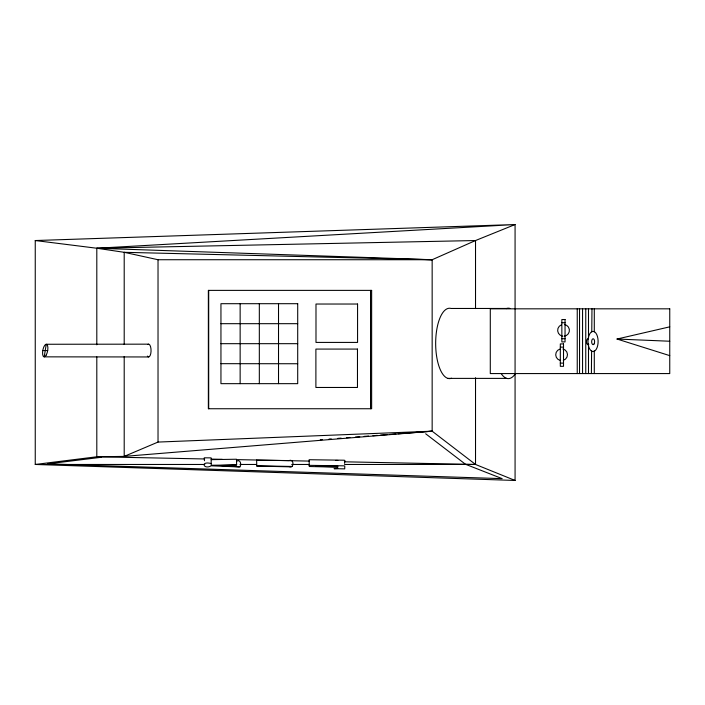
<?xml version="1.0" encoding="UTF-8"?>
<svg xmlns="http://www.w3.org/2000/svg" width="705" height="705" viewBox="0 0 705 705"><rect width="100%" height="100%" fill="white"/><g stroke="black" fill="none" stroke-linecap="round" stroke-linejoin="round"><path stroke-width="1.06" d="M591.398 373.571L591.601 350.526M591.768 331.87L591.971 308.825M236.906 461.035C241.154 458.779 241.868 467.292 238.96 466.807L220.594 465.52L236.624 464.93L236.475 459.228L211.341 459.651M337.642 466.657L337.607 468.525L334.047 468.675L344.727 468.869L344.771 465.996L343.723 465.829L309.028 465.344M96.805 344.824L96.805 248.239L124.203 252.311L158.026 259.731L432.156 259.731L475.523 240.537L515.073 224.543L515.073 480.458L35.25 464.463L35.25 240.537L515.073 224.543L96.805 248.239L35.25 240.537M515.073 480.458L475.523 464.463L432.156 431.187L158.026 442.07L124.203 456.391L96.805 456.778L35.25 464.463L204.758 464.463M256.523 465.811L292.355 466.472M344.569 463.326L344.877 460.374L343.82 460.215L309.134 459.722L309.275 466.507L337.633 467.159M240.061 466.957L211.227 465.811C203.489 470.147 200.053 460.594 211.271 463.564M669.75 355.637L617.025 339.035L669.75 326.838M101.485 457.254L47.64 463.881L502.163 478.642L465.459 464.251L425.67 433.778M475.523 308.596L475.523 240.537L96.805 248.239L432.156 259.731L432.156 431.187L124.203 456.391L124.203 356.545M96.805 356.897L96.805 456.778L100.075 456.532M320.299 439.726L322.493 439.559M329.068 439.056L331.262 438.889M337.845 438.387L341.132 438.131M346.613 437.717L349.909 437.461M355.39 437.047L359.779 436.712M364.159 436.377L368.548 436.043M372.936 435.708L377.325 435.373M380.612 435.117L387.195 434.615M389.389 434.447L395.963 433.945M398.158 433.778L432.156 431.187M561.85 322.723L565.049 322.723M220.947 323.683L297.704 323.683M561.85 338.717L565.049 338.717M220.947 343.679L297.704 343.679M148.614 344.163L46.266 344.26L44.195 356.853L148.614 356.959M560.316 347.124L563.515 347.124M42.776 350.561L47.693 350.561M560.316 363.119L563.515 363.119M447.948 378.391L506.772 378.391M239.973 464.463L256.488 464.463M291.711 464.463L309.319 464.463M344.542 464.463L475.523 464.463L475.523 377.748M220.947 363.674L297.704 363.745M335.686 460.427L337.845 460.462M96.805 456.778L204.653 458.964M211.253 459.096L222.26 459.325M236.563 459.616L309.195 461.088M344.41 461.801L475.523 464.463M432.156 259.731L124.203 252.311L124.203 344.472M617.025 339.035L669.75 341.238M204.468 460.77L204.256 457.818L211.112 457.862L211.244 465.265L236.624 464.93M594.297 308.825L594.297 331.87M594.297 350.526L594.297 373.571M588.499 308.825L588.499 338.453M588.499 343.934L588.499 373.571M585.758 308.825L585.758 373.571M582.559 308.825L582.559 373.571M579.545 308.825L579.545 373.571M577.245 308.825L577.245 373.571M370.53 290.381L370.53 408.741M278.519 303.696L278.519 383.661M259.325 303.696L259.325 383.661M240.141 303.696L240.141 383.661M208.698 290.381L208.698 408.741M158.026 259.731L158.026 442.07M147.979 344.375A6.398 2.459 -90 0 1 151.046 351.39A6.398 2.459 -90 0 1 147.38 356.095M451.561 378.224A35.188 13.836 90 0 1 435.664 344.093A35.188 13.836 90 0 1 451.041 308.464L509.865 308.464A35.188 13.836 90 0 0 506.252 308.631M515.461 373.562A35.188 13.836 90 0 1 501.308 373.765M562.907 348.975A5.887 5.887 0 0 1 563.313 360.343M560.264 360.449A5.887 5.887 0 0 1 559.858 349.09M564.467 324.52A5.887 5.887 0 0 1 564.132 336.188M562.599 336.144A5.887 5.887 0 0 1 561.436 324.829M588.781 344.278A2.952 1.48 -90 0 1 586.569 342.11A2.952 1.48 -90 0 1 588.419 338.876M256.629 460.198L256.779 466.084L288.794 466.798C294.258 469.248 294.443 458.338 288.909 460.576L256.629 460.198M316.14 465.688L316.131 466.34L337.73 466.736L337.739 466.084L316.14 465.688M371.641 290.381L208.354 290.381L208.354 408.741L371.641 408.741L371.641 290.381M297.704 303.696L220.947 303.696L220.947 383.661L297.704 383.661L297.704 303.696M357.567 304.031L315.99 304.031L315.99 342.418L357.567 342.418L357.567 304.031M669.75 308.825L490.292 308.825L490.292 373.571L669.75 373.571L669.75 308.825M565.049 319.524L561.85 319.524L561.85 341.916L565.049 341.916L565.049 319.524M563.515 343.925L560.316 343.925L560.316 366.318L563.515 366.318L563.515 343.925M357.47 349.081L315.893 349.081L315.893 387.468L357.47 387.468L357.47 349.081M46.239 355.012A6.398 2.415 -79.1 0 0 46.874 344.472A6.398 2.415 -79.1 0 0 42.591 352.192A6.398 2.415 -79.1 0 0 46.239 355.012M594.174 343.811A2.952 1.48 -90 0 0 593.513 338.876A2.952 1.48 -90 0 0 591.707 342.489A2.952 1.48 -90 0 0 594.174 343.811M589.389 334.54A10.09 5.058 90 0 0 591.874 351.293A10.09 5.058 90 0 0 597.91 338.62A10.09 5.058 90 0 0 589.389 334.54"/></g></svg>
